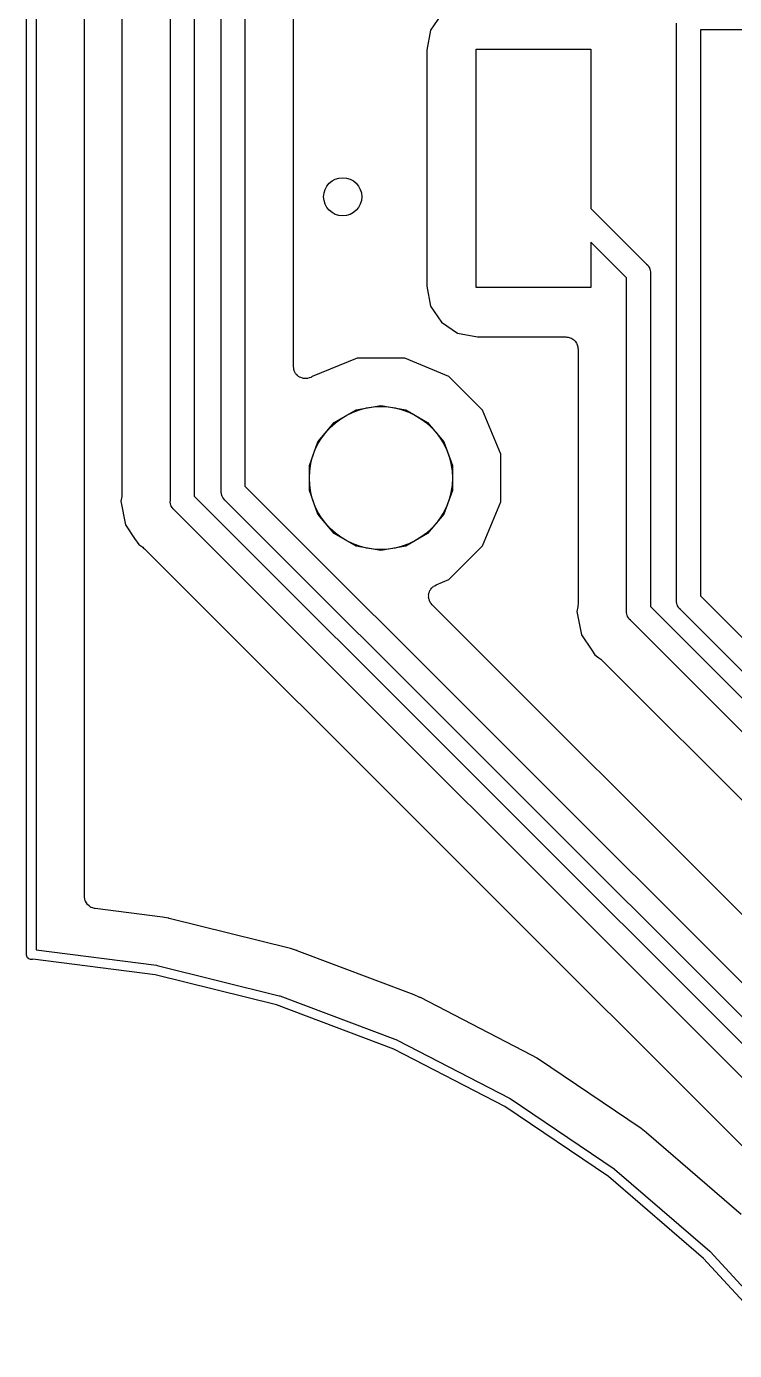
# Model space of a CAD drawing. Extents: x 202.7 to 262.5, y -125.5 to -33.7.
# Drawn here: x 202.71 to 210.13, y -119.35 to -105.46 of the extents above; entities that cross this region are included whole.
import ezdxf

# ---------------------------------------------------------------- set-up
doc = ezdxf.new("R2010")
doc.units = 0
doc.header["$MEASUREMENT"] = 0
doc.layers.add('BLACK', color=7, linetype='CONTINUOUS')

msp = doc.modelspace()

# ---------------------------------------------------------------- linework, layer by layer
at = {"layer": 'BLACK', "linetype": 'CONTINUOUS'}
for p, q in [((202.71, -115.204), (202.71, -44.0656)), ((202.81, -44.117), (202.81, -115.151)), ((203.318, -114.591), (203.318, -77.177)), ((204.218, -110.437), (204.218, -99.9874)), ((203.71, -100.057), (203.71, -110.368)), ((204.468, -100.034), (204.468, -110.391)), ((204.75, -110.333), (204.75, -100.64)), ((205, -100.687), (205, -110.287)), ((205.508, -109.031), (205.508, -104.532)), ((207.059, -105.334), (206.946, -105.502)), ((206.946, -105.502), (206.905, -105.713)), ((209.525, -111.483), (209.525, -105.427)), ((211.714, -105.5), (209.775, -105.5)), ((209.775, -105.5), (209.775, -111.437)), ((206.905, -105.713), (206.905, -108.187)), ((207.425, -108.2), (207.425, -105.7)), ((207.425, -105.7), (208.625, -105.7)), ((208.625, -105.7), (208.625, -107.373)), ((208.625, -107.373), (209.21, -107.958)), ((209, -108.102), (208.625, -107.727)), ((208.625, -107.727), (208.625, -108.2)), ((209.21, -107.958), (209.222, -107.968)), ((209.222, -107.968), (209.231, -107.983)), ((209.231, -107.983), (209.24, -107.996)), ((209.24, -107.996), (209.241, -108.002)), ((209.241, -108.002), (209.244, -108.007)), ((209.244, -108.007), (209.247, -108.023)), ((209.247, -108.023), (209.251, -108.039)), ((209.251, -108.039), (209.25, -108.055)), ((209.25, -108.055), (209.25, -111.548)), ((206.905, -108.187), (206.946, -108.398)), ((209, -111.595), (209, -108.102)), ((208.625, -108.2), (207.425, -108.2)), ((206.946, -108.398), (207.059, -108.566)), ((207.059, -108.566), (207.227, -108.679)), ((207.227, -108.679), (207.438, -108.72)), ((207.438, -108.72), (208.365, -108.72)), ((208.365, -108.72), (208.376, -108.722)), ((208.376, -108.722), (208.387, -108.722)), ((208.387, -108.722), (208.397, -108.726)), ((208.397, -108.726), (208.408, -108.728)), ((208.408, -108.728), (208.418, -108.734)), ((208.418, -108.734), (208.428, -108.737)), ((208.428, -108.737), (208.437, -108.745)), ((208.437, -108.745), (208.447, -108.75)), ((208.447, -108.75), (208.454, -108.759)), ((208.454, -108.759), (208.462, -108.766)), ((208.462, -108.766), (208.468, -108.775)), ((208.468, -108.775), (208.475, -108.784)), ((208.475, -108.784), (208.479, -108.794)), ((208.479, -108.794), (208.484, -108.804)), ((208.484, -108.804), (208.486, -108.815)), ((208.486, -108.815), (208.49, -108.825)), ((208.49, -108.825), (208.49, -108.837)), ((208.49, -108.837), (208.492, -108.847)), ((208.492, -108.847), (208.492, -111.525)), ((205.511, -109.048), (205.508, -109.031)), ((206.175, -108.942), (205.703, -109.137)), ((206.675, -108.942), (206.175, -108.942)), ((207.138, -109.134), (206.675, -108.942)), ((205.512, -109.064), (205.511, -109.048)), ((205.515, -109.069), (205.512, -109.064)), ((205.516, -109.075), (205.515, -109.069)), ((205.524, -109.089), (205.516, -109.075)), ((205.531, -109.104), (205.524, -109.089)), ((205.535, -109.108), (205.531, -109.104)), ((205.538, -109.113), (205.535, -109.108)), ((205.55, -109.124), (205.538, -109.113)), ((205.562, -109.135), (205.55, -109.124)), ((205.567, -109.138), (205.562, -109.135)), ((205.571, -109.141), (205.567, -109.138)), ((205.587, -109.147), (205.571, -109.141)), ((205.602, -109.154), (205.587, -109.147)), ((205.608, -109.154), (205.602, -109.154)), ((205.613, -109.156), (205.608, -109.154)), ((205.63, -109.156), (205.613, -109.156)), ((205.646, -109.158), (205.63, -109.156)), ((205.651, -109.156), (205.646, -109.158)), ((205.657, -109.156), (205.651, -109.156)), ((205.673, -109.151), (205.657, -109.156)), ((205.689, -109.146), (205.673, -109.151)), ((205.693, -109.143), (205.689, -109.146)), ((205.698, -109.141), (205.693, -109.143)), ((205.703, -109.137), (205.698, -109.141)), ((207.491, -109.487), (207.138, -109.134)), ((206.165, -109.484), (206.425, -109.438)), ((206.425, -109.438), (206.685, -109.484)), ((205.935, -109.617), (206.165, -109.484)), ((206.685, -109.484), (206.915, -109.617)), ((207.683, -109.95), (207.491, -109.487)), ((205.765, -109.819), (205.935, -109.617)), ((206.915, -109.617), (207.085, -109.819)), ((205.675, -110.068), (205.765, -109.819)), ((207.085, -109.819), (207.175, -110.068)), ((207.683, -110.45), (207.683, -109.95)), ((205.675, -110.332), (205.675, -110.068)), ((207.175, -110.068), (207.175, -110.332)), ((203.708, -110.393), (203.698, -110.443)), ((203.71, -110.368), (203.708, -110.38)), ((203.708, -110.38), (203.708, -110.393)), ((204.468, -110.391), (211.577, -117.5)), ((204.749, -110.349), (204.75, -110.333)), ((204.753, -110.365), (204.749, -110.349)), ((204.756, -110.382), (204.753, -110.365)), ((204.759, -110.387), (204.756, -110.382)), ((204.76, -110.392), (204.759, -110.387)), ((204.769, -110.406), (204.76, -110.392)), ((204.778, -110.42), (204.769, -110.406)), ((204.79, -110.431), (204.778, -110.42)), ((205, -110.287), (211.363, -116.65)), ((205.765, -110.581), (205.675, -110.332)), ((207.175, -110.332), (207.085, -110.581)), ((203.698, -110.443), (203.747, -110.69)), ((204.217, -110.454), (204.218, -110.437)), ((204.221, -110.47), (204.217, -110.454)), ((204.224, -110.486), (204.221, -110.47)), ((204.227, -110.491), (204.224, -110.486)), ((204.228, -110.496), (204.227, -110.491)), ((204.237, -110.51), (204.228, -110.496)), ((204.246, -110.524), (204.237, -110.51)), ((204.258, -110.535), (204.246, -110.524)), ((211.433, -117.71), (204.258, -110.535)), ((211.219, -116.86), (204.79, -110.431)), ((207.491, -110.913), (207.683, -110.45)), ((203.747, -110.69), (203.842, -110.833)), ((205.935, -110.783), (205.765, -110.581)), ((207.085, -110.581), (206.915, -110.783)), ((203.842, -110.833), (203.842, -110.833)), ((203.842, -110.833), (203.887, -110.899)), ((206.165, -110.916), (205.935, -110.783)), ((206.915, -110.783), (206.685, -110.916)), ((203.887, -110.899), (203.929, -110.927)), ((203.929, -110.927), (203.938, -110.936)), ((203.938, -110.936), (203.948, -110.943)), ((203.948, -110.943), (211.025, -118.02)), ((206.425, -110.962), (206.165, -110.916)), ((206.685, -110.916), (206.425, -110.962)), ((207.138, -111.266), (207.491, -110.913)), ((206.934, -111.394), (206.939, -111.381)), ((206.939, -111.381), (206.944, -111.374)), ((206.944, -111.374), (206.947, -111.367)), ((206.947, -111.367), (206.957, -111.357)), ((206.957, -111.357), (206.965, -111.346)), ((206.965, -111.346), (206.972, -111.342)), ((206.972, -111.342), (206.978, -111.336)), ((206.978, -111.336), (206.991, -111.33)), ((206.991, -111.33), (207.003, -111.322)), ((207.003, -111.322), (207.138, -111.266)), ((206.925, -111.423), (206.928, -111.415)), ((206.926, -111.437), (206.925, -111.423)), ((206.925, -111.451), (206.926, -111.437)), ((206.927, -111.459), (206.925, -111.451)), ((206.927, -111.467), (206.927, -111.459)), ((206.933, -111.48), (206.927, -111.467)), ((206.928, -111.415), (206.929, -111.407)), ((206.929, -111.407), (206.934, -111.394)), ((206.936, -111.493), (206.933, -111.48)), ((206.941, -111.5), (206.936, -111.493)), ((206.944, -111.508), (206.941, -111.5)), ((206.953, -111.518), (206.944, -111.508)), ((206.961, -111.53), (206.953, -111.518)), ((210.511, -115.08), (206.961, -111.53)), ((208.492, -111.525), (208.49, -111.537)), ((209.524, -111.5), (209.525, -111.483)), ((209.528, -111.516), (209.524, -111.5)), ((209.531, -111.532), (209.528, -111.516)), ((209.534, -111.537), (209.531, -111.532)), ((209.775, -111.437), (213.035, -114.696)), ((208.49, -111.55), (208.48, -111.6)), ((208.48, -111.6), (208.529, -111.847)), ((208.49, -111.537), (208.49, -111.55)), ((208.999, -111.611), (209, -111.595)), ((209.003, -111.627), (208.999, -111.611)), ((209.006, -111.643), (209.003, -111.627)), ((209.009, -111.648), (209.006, -111.643)), ((209.01, -111.654), (209.009, -111.648)), ((209.019, -111.667), (209.01, -111.654)), ((209.028, -111.682), (209.019, -111.667)), ((209.25, -111.548), (211.735, -114.033)), ((209.535, -111.542), (209.534, -111.537)), ((209.544, -111.556), (209.535, -111.542)), ((209.553, -111.57), (209.544, -111.556)), ((209.565, -111.581), (209.553, -111.57)), ((212.825, -114.84), (209.565, -111.581)), ((209.04, -111.692), (209.028, -111.682)), ((211.525, -114.177), (209.04, -111.692)), ((208.529, -111.847), (208.635, -112.005)), ((208.635, -112.005), (208.635, -112.005)), ((208.635, -112.005), (208.669, -112.056)), ((208.669, -112.056), (208.711, -112.085)), ((208.711, -112.085), (208.72, -112.093)), ((208.72, -112.093), (208.73, -112.101)), ((208.73, -112.101), (210.98, -114.35)), ((203.319, -114.594), (203.318, -114.591)), ((203.318, -114.597), (203.319, -114.594)), ((203.322, -114.616), (203.318, -114.597)), ((203.326, -114.635), (203.322, -114.616)), ((203.327, -114.637), (203.326, -114.635)), ((203.328, -114.64), (203.327, -114.637)), ((203.338, -114.656), (203.328, -114.64)), ((203.348, -114.673), (203.338, -114.656)), ((203.35, -114.675), (203.348, -114.673)), ((203.352, -114.678), (203.35, -114.675)), ((203.367, -114.689), (203.352, -114.678)), ((203.381, -114.701), (203.367, -114.689)), ((203.384, -114.702), (203.381, -114.701)), ((203.387, -114.704), (203.384, -114.702)), ((203.405, -114.71), (203.387, -114.704)), ((203.423, -114.716), (203.405, -114.71)), ((203.426, -114.716), (203.423, -114.716)), ((203.429, -114.717), (203.426, -114.716)), ((204.135, -114.807), (203.429, -114.717)), ((204.2, -114.819), (204.135, -114.807)), ((204.201, -114.819), (204.2, -114.819)), ((204.202, -114.82), (204.201, -114.819)), ((204.204, -114.82), (204.202, -114.82)), ((204.206, -114.821), (204.204, -114.82)), ((204.204, -114.82), (204.204, -114.82)), ((205.478, -115.137), (204.206, -114.821)), ((205.542, -115.156), (205.478, -115.137)), ((202.712, -115.217), (202.71, -115.204)), ((202.721, -115.233), (202.712, -115.217)), ((202.735, -115.244), (202.721, -115.233)), ((202.751, -115.25), (202.735, -115.244)), ((202.769, -115.25), (202.751, -115.25)), ((202.777, -115.247), (202.769, -115.25)), ((204.058, -115.411), (202.777, -115.247)), ((202.81, -115.151), (204.074, -115.312)), ((205.544, -115.157), (205.542, -115.156)), ((205.542, -115.156), (205.542, -115.156)), ((205.545, -115.158), (205.544, -115.157)), ((205.546, -115.158), (205.545, -115.158)), ((205.547, -115.159), (205.546, -115.158)), ((206.774, -115.621), (205.547, -115.159)), ((205.332, -115.727), (204.058, -115.411)), ((204.074, -115.312), (204.079, -115.313)), ((204.079, -115.313), (204.079, -115.313)), ((204.079, -115.313), (204.08, -115.313)), ((204.08, -115.313), (205.359, -115.631)), ((205.359, -115.631), (205.359, -115.631)), ((205.359, -115.631), (205.359, -115.631)), ((205.359, -115.631), (205.364, -115.632)), ((205.364, -115.632), (205.364, -115.633)), ((205.364, -115.633), (205.365, -115.633)), ((205.365, -115.633), (206.598, -116.098)), ((206.835, -115.648), (206.774, -115.621)), ((206.837, -115.649), (206.835, -115.648)), ((206.835, -115.648), (206.835, -115.648)), ((206.838, -115.65), (206.837, -115.649)), ((206.84, -115.651), (206.838, -115.65)), ((206.838, -115.65), (206.838, -115.65)), ((208.005, -116.254), (206.84, -115.651)), ((206.56, -116.19), (205.332, -115.727)), ((206.598, -116.098), (206.603, -116.1)), ((206.603, -116.1), (206.603, -116.1)), ((206.603, -116.1), (206.603, -116.1)), ((206.603, -116.1), (207.774, -116.706)), ((207.725, -116.794), (206.56, -116.19)), ((208.062, -116.287), (208.005, -116.254)), ((208.063, -116.288), (208.062, -116.287)), ((208.062, -116.287), (208.062, -116.287)), ((208.064, -116.289), (208.063, -116.288)), ((208.065, -116.29), (208.064, -116.289)), ((208.067, -116.29), (208.065, -116.29)), ((209.153, -117.025), (208.067, -116.29)), ((208.812, -117.529), (207.725, -116.794)), ((207.774, -116.706), (207.774, -116.706)), ((207.774, -116.706), (207.774, -116.706)), ((207.774, -116.706), (207.778, -116.709)), ((207.778, -116.709), (207.779, -116.709)), ((207.779, -116.709), (207.779, -116.709)), ((207.779, -116.709), (208.871, -117.448)), ((209.206, -117.065), (209.153, -117.025)), ((209.207, -117.066), (209.206, -117.065)), ((209.206, -117.065), (209.206, -117.065)), ((209.208, -117.067), (209.207, -117.066)), ((209.209, -117.068), (209.208, -117.067)), ((209.21, -117.069), (209.209, -117.068)), ((210.203, -117.925), (209.21, -117.069)), ((208.871, -117.448), (208.875, -117.451)), ((208.875, -117.451), (208.875, -117.451)), ((208.875, -117.451), (208.875, -117.451)), ((208.875, -117.451), (209.874, -118.312)), ((209.806, -118.386), (208.812, -117.529)), ((209.874, -118.312), (209.874, -118.312)), ((209.874, -118.312), (209.874, -118.312)), ((209.874, -118.312), (209.878, -118.315)), ((209.878, -118.315), (209.878, -118.316)), ((209.878, -118.316), (209.878, -118.316)), ((209.878, -118.316), (210.769, -119.287)), ((210.694, -119.353), (209.806, -118.386))]:
    msp.add_line(p, q, dxfattribs=at)
at = {"layer": 'BLACK'}
for centre, radius in [((206.025, -107.25), 0.2), ((206.425, -110.2), 0.75), ((206.425, -110.2), 0.75)]:
    msp.add_circle(centre, radius, dxfattribs=at)

doc.saveas('drawing.dxf')
